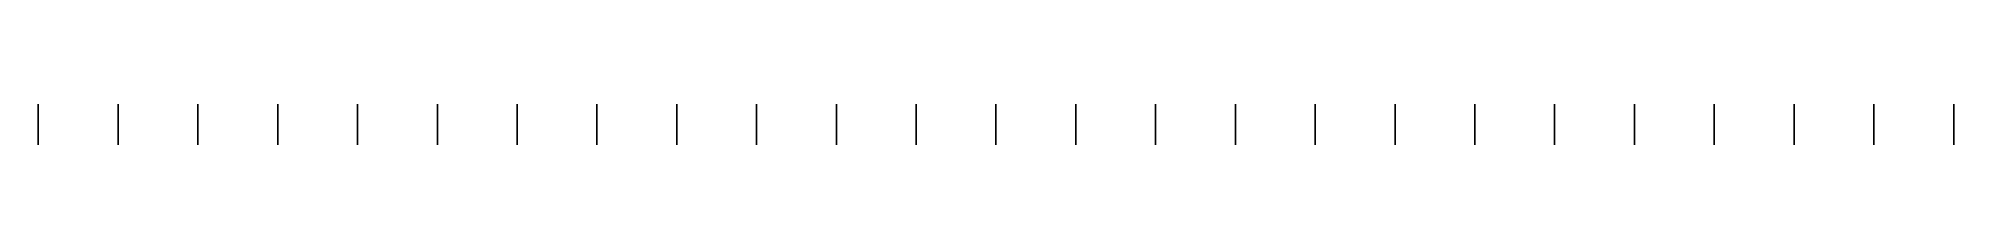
# Model space of a CAD drawing. Header units: metres. Extents: x 1.5 to 38.5, y 0 to 0.8.
import ezdxf

# ---------------------------------------------------------------- set-up
doc = ezdxf.new("R2010")
doc.units = ezdxf.units.M
doc.layers.add('Deflected structure', color=30, linetype='Continuous')
doc.layers.add('Original structure', color=3, linetype='Continuous')

msp = doc.modelspace()

# ---------------------------------------------------------------- linework, layer by layer
at = {"layer": 'Deflected structure'}
for p, q in [((1.538, 0.778, 12.5), (1.538, 0.761, 10.934)), ((1.538, 0.771, 14.066), (1.538, 0.778, 12.5)), ((1.538, 0.737, 15.633), (1.538, 0.771, 14.066)), ((1.538, 0.761, 10.934), (1.538, 0.72, 9.368)), ((3.077, 0.778, 12.5), (3.077, 0.761, 10.934)), ((3.077, 0.771, 14.066), (3.077, 0.778, 12.5)), ((3.077, 0.737, 15.633), (3.077, 0.771, 14.066)), ((3.077, 0.761, 10.934), (3.077, 0.72, 9.368)), ((4.615, 0.778, 12.5), (4.615, 0.761, 10.934)), ((4.615, 0.771, 14.066), (4.615, 0.778, 12.5)), ((4.615, 0.737, 15.633), (4.615, 0.771, 14.066)), ((4.615, 0.761, 10.934), (4.615, 0.72, 9.368)), ((6.154, 0.778, 12.5), (6.154, 0.761, 10.934)), ((6.154, 0.771, 14.066), (6.154, 0.778, 12.5)), ((6.154, 0.737, 15.633), (6.154, 0.771, 14.066)), ((6.154, 0.761, 10.934), (6.154, 0.72, 9.368)), ((7.692, 0.778, 12.5), (7.692, 0.761, 10.934)), ((7.692, 0.771, 14.066), (7.692, 0.778, 12.5)), ((7.692, 0.737, 15.633), (7.692, 0.771, 14.066)), ((7.692, 0.761, 10.934), (7.692, 0.72, 9.368)), ((9.231, 0.778, 12.5), (9.231, 0.761, 10.934)), ((9.231, 0.771, 14.066), (9.231, 0.778, 12.5)), ((9.231, 0.737, 15.633), (9.231, 0.771, 14.066)), ((9.231, 0.761, 10.934), (9.231, 0.72, 9.368)), ((10.769, 0.778, 12.5), (10.769, 0.761, 10.934)), ((10.769, 0.771, 14.066), (10.769, 0.778, 12.5)), ((10.769, 0.737, 15.633), (10.769, 0.771, 14.066)), ((10.769, 0.761, 10.934), (10.769, 0.72, 9.368)), ((12.308, 0.778, 12.5), (12.308, 0.761, 10.934)), ((12.308, 0.771, 14.066), (12.308, 0.778, 12.5)), ((12.308, 0.737, 15.633), (12.308, 0.771, 14.066)), ((12.308, 0.761, 10.934), (12.308, 0.72, 9.368)), ((13.846, 0.778, 12.5), (13.846, 0.761, 10.934)), ((13.846, 0.771, 14.066), (13.846, 0.778, 12.5)), ((13.846, 0.737, 15.633), (13.846, 0.771, 14.066)), ((13.846, 0.761, 10.934), (13.846, 0.72, 9.368)), ((15.385, 0.778, 12.5), (15.385, 0.761, 10.934)), ((15.385, 0.771, 14.066), (15.385, 0.778, 12.5)), ((15.385, 0.737, 15.633), (15.385, 0.771, 14.066)), ((15.385, 0.761, 10.934), (15.385, 0.72, 9.368)), ((16.923, 0.778, 12.5), (16.923, 0.761, 10.934)), ((16.923, 0.771, 14.066), (16.923, 0.778, 12.5)), ((16.923, 0.737, 15.633), (16.923, 0.771, 14.066)), ((16.923, 0.761, 10.934), (16.923, 0.72, 9.368)), ((18.462, 0.778, 12.5), (18.462, 0.761, 10.934)), ((18.462, 0.771, 14.066), (18.462, 0.778, 12.5)), ((18.462, 0.737, 15.633), (18.462, 0.771, 14.066)), ((18.462, 0.761, 10.934), (18.462, 0.72, 9.368)), ((20, 0.778, 12.5), (20, 0.761, 10.934)), ((20, 0.771, 14.066), (20, 0.778, 12.5)), ((20, 0.737, 15.633), (20, 0.771, 14.066)), ((20, 0.761, 10.934), (20, 0.72, 9.368)), ((21.538, 0.778, 12.5), (21.538, 0.761, 10.934)), ((21.538, 0.771, 14.066), (21.538, 0.778, 12.5)), ((21.538, 0.737, 15.633), (21.538, 0.771, 14.066)), ((21.538, 0.761, 10.934), (21.538, 0.72, 9.368)), ((23.077, 0.778, 12.5), (23.077, 0.761, 10.934)), ((23.077, 0.771, 14.066), (23.077, 0.778, 12.5)), ((23.077, 0.737, 15.633), (23.077, 0.771, 14.066)), ((23.077, 0.761, 10.934), (23.077, 0.72, 9.368)), ((24.615, 0.778, 12.5), (24.615, 0.761, 10.934)), ((24.615, 0.771, 14.066), (24.615, 0.778, 12.5)), ((24.615, 0.737, 15.633), (24.615, 0.771, 14.066)), ((24.615, 0.761, 10.934), (24.615, 0.72, 9.368)), ((26.154, 0.778, 12.5), (26.154, 0.761, 10.934)), ((26.154, 0.771, 14.066), (26.154, 0.778, 12.5)), ((26.154, 0.737, 15.633), (26.154, 0.771, 14.066)), ((26.154, 0.761, 10.934), (26.154, 0.72, 9.368)), ((27.692, 0.778, 12.5), (27.692, 0.761, 10.934)), ((27.692, 0.771, 14.066), (27.692, 0.778, 12.5)), ((27.692, 0.737, 15.633), (27.692, 0.771, 14.066)), ((27.692, 0.761, 10.934), (27.692, 0.72, 9.368)), ((29.231, 0.778, 12.5), (29.231, 0.761, 10.934)), ((29.231, 0.771, 14.066), (29.231, 0.778, 12.5)), ((29.231, 0.737, 15.633), (29.231, 0.771, 14.066)), ((29.231, 0.761, 10.934), (29.231, 0.72, 9.368)), ((30.769, 0.778, 12.5), (30.769, 0.761, 10.934)), ((30.769, 0.771, 14.066), (30.769, 0.778, 12.5)), ((30.769, 0.737, 15.633), (30.769, 0.771, 14.066)), ((30.769, 0.761, 10.934), (30.769, 0.72, 9.368)), ((32.308, 0.778, 12.5), (32.308, 0.761, 10.934)), ((32.308, 0.771, 14.066), (32.308, 0.778, 12.5)), ((32.308, 0.737, 15.633), (32.308, 0.771, 14.066)), ((32.308, 0.761, 10.934), (32.308, 0.72, 9.368)), ((33.846, 0.778, 12.5), (33.846, 0.761, 10.934)), ((33.846, 0.771, 14.066), (33.846, 0.778, 12.5)), ((33.846, 0.737, 15.633), (33.846, 0.771, 14.066)), ((33.846, 0.761, 10.934), (33.846, 0.72, 9.368)), ((35.385, 0.778, 12.5), (35.385, 0.761, 10.934)), ((35.385, 0.771, 14.066), (35.385, 0.778, 12.5)), ((35.385, 0.737, 15.633), (35.385, 0.771, 14.066)), ((35.385, 0.761, 10.934), (35.385, 0.72, 9.368)), ((36.923, 0.778, 12.5), (36.923, 0.761, 10.934)), ((36.923, 0.771, 14.066), (36.923, 0.778, 12.5)), ((36.923, 0.737, 15.633), (36.923, 0.771, 14.066)), ((36.923, 0.761, 10.934), (36.923, 0.72, 9.368)), ((38.462, 0.778, 12.5), (38.462, 0.761, 10.934)), ((38.462, 0.771, 14.066), (38.462, 0.778, 12.5)), ((38.462, 0.737, 15.633), (38.462, 0.771, 14.066)), ((38.462, 0.761, 10.934), (38.462, 0.72, 9.368)), ((1.538, 0.679, 17.198), (1.538, 0.737, 15.633)), ((1.538, 0.72, 9.368), (1.538, 0.654, 7.803)), ((1.538, 0.594, 18.762), (1.538, 0.679, 17.198)), ((1.538, 0.654, 7.803), (1.538, 0.565, 6.239)), ((1.538, 0.484, 20.325), (1.538, 0.594, 18.762)), ((1.538, 0.565, 6.239), (1.538, 0.455, 4.676)), ((1.538, 0.348, 21.886), (1.538, 0.484, 20.325)), ((1.538, 0.455, 4.676), (1.538, 0.324, 3.116)), ((3.077, 0.679, 17.198), (3.077, 0.737, 15.633)), ((3.077, 0.72, 9.368), (3.077, 0.654, 7.803)), ((3.077, 0.594, 18.762), (3.077, 0.679, 17.198)), ((3.077, 0.654, 7.803), (3.077, 0.565, 6.239)), ((3.077, 0.484, 20.325), (3.077, 0.594, 18.762)), ((3.077, 0.565, 6.239), (3.077, 0.455, 4.676)), ((3.077, 0.348, 21.886), (3.077, 0.484, 20.325)), ((3.077, 0.455, 4.676), (3.077, 0.324, 3.116)), ((4.615, 0.679, 17.198), (4.615, 0.737, 15.633)), ((4.615, 0.72, 9.368), (4.615, 0.654, 7.803)), ((4.615, 0.594, 18.762), (4.615, 0.679, 17.198)), ((4.615, 0.654, 7.803), (4.615, 0.565, 6.239)), ((4.615, 0.484, 20.325), (4.615, 0.594, 18.762)), ((4.615, 0.565, 6.239), (4.615, 0.455, 4.676)), ((4.615, 0.348, 21.886), (4.615, 0.484, 20.325)), ((4.615, 0.455, 4.676), (4.615, 0.324, 3.116)), ((6.154, 0.679, 17.198), (6.154, 0.737, 15.633)), ((6.154, 0.72, 9.368), (6.154, 0.654, 7.803)), ((6.154, 0.594, 18.762), (6.154, 0.679, 17.198)), ((6.154, 0.654, 7.803), (6.154, 0.565, 6.239)), ((6.154, 0.484, 20.325), (6.154, 0.594, 18.762)), ((6.154, 0.565, 6.239), (6.154, 0.455, 4.676)), ((6.154, 0.348, 21.886), (6.154, 0.484, 20.325)), ((6.154, 0.455, 4.676), (6.154, 0.324, 3.116)), ((7.692, 0.679, 17.198), (7.692, 0.737, 15.633)), ((7.692, 0.72, 9.368), (7.692, 0.654, 7.803)), ((7.692, 0.594, 18.762), (7.692, 0.679, 17.198)), ((7.692, 0.654, 7.803), (7.692, 0.565, 6.239)), ((7.692, 0.484, 20.325), (7.692, 0.594, 18.762)), ((7.692, 0.565, 6.239), (7.692, 0.455, 4.676)), ((7.692, 0.348, 21.886), (7.692, 0.484, 20.325)), ((7.692, 0.455, 4.676), (7.692, 0.324, 3.116)), ((9.231, 0.679, 17.198), (9.231, 0.737, 15.633)), ((9.231, 0.72, 9.368), (9.231, 0.654, 7.803)), ((9.231, 0.594, 18.762), (9.231, 0.679, 17.198)), ((9.231, 0.654, 7.803), (9.231, 0.565, 6.239)), ((9.231, 0.484, 20.325), (9.231, 0.594, 18.762)), ((9.231, 0.565, 6.239), (9.231, 0.455, 4.676)), ((9.231, 0.348, 21.886), (9.231, 0.484, 20.325)), ((9.231, 0.455, 4.676), (9.231, 0.324, 3.116)), ((10.769, 0.679, 17.198), (10.769, 0.737, 15.633)), ((10.769, 0.72, 9.368), (10.769, 0.654, 7.803)), ((10.769, 0.594, 18.762), (10.769, 0.679, 17.198)), ((10.769, 0.654, 7.803), (10.769, 0.565, 6.239)), ((10.769, 0.484, 20.325), (10.769, 0.594, 18.762)), ((10.769, 0.565, 6.239), (10.769, 0.455, 4.676)), ((10.769, 0.348, 21.886), (10.769, 0.484, 20.325)), ((10.769, 0.455, 4.676), (10.769, 0.324, 3.116)), ((12.308, 0.679, 17.198), (12.308, 0.737, 15.633)), ((12.308, 0.72, 9.368), (12.308, 0.654, 7.803)), ((12.308, 0.594, 18.762), (12.308, 0.679, 17.198)), ((12.308, 0.654, 7.803), (12.308, 0.565, 6.239)), ((12.308, 0.484, 20.325), (12.308, 0.594, 18.762)), ((12.308, 0.565, 6.239), (12.308, 0.455, 4.676)), ((12.308, 0.348, 21.886), (12.308, 0.484, 20.325)), ((12.308, 0.455, 4.676), (12.308, 0.324, 3.116)), ((13.846, 0.679, 17.198), (13.846, 0.737, 15.633)), ((13.846, 0.72, 9.368), (13.846, 0.654, 7.803)), ((13.846, 0.594, 18.762), (13.846, 0.679, 17.198)), ((13.846, 0.654, 7.803), (13.846, 0.565, 6.239)), ((13.846, 0.484, 20.325), (13.846, 0.594, 18.762)), ((13.846, 0.565, 6.239), (13.846, 0.455, 4.676)), ((13.846, 0.348, 21.886), (13.846, 0.484, 20.325)), ((13.846, 0.455, 4.676), (13.846, 0.324, 3.116)), ((15.385, 0.679, 17.198), (15.385, 0.737, 15.633)), ((15.385, 0.72, 9.368), (15.385, 0.654, 7.803)), ((15.385, 0.594, 18.762), (15.385, 0.679, 17.198)), ((15.385, 0.654, 7.803), (15.385, 0.565, 6.239)), ((15.385, 0.484, 20.325), (15.385, 0.594, 18.762)), ((15.385, 0.565, 6.239), (15.385, 0.455, 4.676)), ((15.385, 0.348, 21.886), (15.385, 0.484, 20.325)), ((15.385, 0.455, 4.676), (15.385, 0.324, 3.116)), ((16.923, 0.679, 17.198), (16.923, 0.737, 15.633)), ((16.923, 0.72, 9.368), (16.923, 0.654, 7.803)), ((16.923, 0.594, 18.762), (16.923, 0.679, 17.198)), ((16.923, 0.654, 7.803), (16.923, 0.565, 6.239)), ((16.923, 0.484, 20.325), (16.923, 0.594, 18.762)), ((16.923, 0.565, 6.239), (16.923, 0.455, 4.676)), ((16.923, 0.348, 21.886), (16.923, 0.484, 20.325)), ((16.923, 0.455, 4.676), (16.923, 0.324, 3.116)), ((18.462, 0.679, 17.198), (18.462, 0.737, 15.633)), ((18.462, 0.72, 9.368), (18.462, 0.654, 7.803)), ((18.462, 0.594, 18.762), (18.462, 0.679, 17.198)), ((18.462, 0.654, 7.803), (18.462, 0.565, 6.239)), ((18.462, 0.484, 20.325), (18.462, 0.594, 18.762)), ((18.462, 0.565, 6.239), (18.462, 0.455, 4.676)), ((18.462, 0.348, 21.886), (18.462, 0.484, 20.325)), ((18.462, 0.455, 4.676), (18.462, 0.324, 3.116)), ((20, 0.679, 17.198), (20, 0.737, 15.633)), ((20, 0.72, 9.368), (20, 0.654, 7.803)), ((20, 0.594, 18.762), (20, 0.679, 17.198)), ((20, 0.654, 7.803), (20, 0.565, 6.239)), ((20, 0.484, 20.325), (20, 0.594, 18.762)), ((20, 0.565, 6.239), (20, 0.455, 4.676)), ((20, 0.348, 21.886), (20, 0.484, 20.325)), ((20, 0.455, 4.676), (20, 0.324, 3.116)), ((21.538, 0.679, 17.198), (21.538, 0.737, 15.633)), ((21.538, 0.72, 9.368), (21.538, 0.654, 7.803)), ((21.538, 0.594, 18.762), (21.538, 0.679, 17.198)), ((21.538, 0.654, 7.803), (21.538, 0.565, 6.239)), ((21.538, 0.484, 20.325), (21.538, 0.594, 18.762)), ((21.538, 0.565, 6.239), (21.538, 0.455, 4.676)), ((21.538, 0.348, 21.886), (21.538, 0.484, 20.325)), ((21.538, 0.455, 4.676), (21.538, 0.324, 3.116)), ((23.077, 0.679, 17.198), (23.077, 0.737, 15.633)), ((23.077, 0.72, 9.368), (23.077, 0.654, 7.803)), ((23.077, 0.594, 18.762), (23.077, 0.679, 17.198)), ((23.077, 0.654, 7.803), (23.077, 0.565, 6.239)), ((23.077, 0.484, 20.325), (23.077, 0.594, 18.762)), ((23.077, 0.565, 6.239), (23.077, 0.455, 4.676)), ((23.077, 0.348, 21.886), (23.077, 0.484, 20.325)), ((23.077, 0.455, 4.676), (23.077, 0.324, 3.116)), ((24.615, 0.679, 17.198), (24.615, 0.737, 15.633)), ((24.615, 0.72, 9.368), (24.615, 0.654, 7.803)), ((24.615, 0.594, 18.762), (24.615, 0.679, 17.198)), ((24.615, 0.654, 7.803), (24.615, 0.565, 6.239)), ((24.615, 0.484, 20.325), (24.615, 0.594, 18.762)), ((24.615, 0.565, 6.239), (24.615, 0.455, 4.676)), ((24.615, 0.348, 21.886), (24.615, 0.484, 20.325)), ((24.615, 0.455, 4.676), (24.615, 0.324, 3.116)), ((26.154, 0.679, 17.198), (26.154, 0.737, 15.633)), ((26.154, 0.72, 9.368), (26.154, 0.654, 7.803)), ((26.154, 0.594, 18.762), (26.154, 0.679, 17.198)), ((26.154, 0.654, 7.803), (26.154, 0.565, 6.239)), ((26.154, 0.484, 20.325), (26.154, 0.594, 18.762)), ((26.154, 0.565, 6.239), (26.154, 0.455, 4.676)), ((26.154, 0.348, 21.886), (26.154, 0.484, 20.325)), ((26.154, 0.455, 4.676), (26.154, 0.324, 3.116)), ((27.692, 0.679, 17.198), (27.692, 0.737, 15.633)), ((27.692, 0.72, 9.368), (27.692, 0.654, 7.803)), ((27.692, 0.594, 18.762), (27.692, 0.679, 17.198)), ((27.692, 0.654, 7.803), (27.692, 0.565, 6.239)), ((27.692, 0.484, 20.325), (27.692, 0.594, 18.762)), ((27.692, 0.565, 6.239), (27.692, 0.455, 4.676)), ((27.692, 0.348, 21.886), (27.692, 0.484, 20.325)), ((27.692, 0.455, 4.676), (27.692, 0.324, 3.116)), ((29.231, 0.679, 17.198), (29.231, 0.737, 15.633)), ((29.231, 0.72, 9.368), (29.231, 0.654, 7.803)), ((29.231, 0.594, 18.762), (29.231, 0.679, 17.198)), ((29.231, 0.654, 7.803), (29.231, 0.565, 6.239)), ((29.231, 0.484, 20.325), (29.231, 0.594, 18.762)), ((29.231, 0.565, 6.239), (29.231, 0.455, 4.676)), ((29.231, 0.348, 21.886), (29.231, 0.484, 20.325)), ((29.231, 0.455, 4.676), (29.231, 0.324, 3.116)), ((30.769, 0.679, 17.198), (30.769, 0.737, 15.633)), ((30.769, 0.72, 9.368), (30.769, 0.654, 7.803)), ((30.769, 0.594, 18.762), (30.769, 0.679, 17.198)), ((30.769, 0.654, 7.803), (30.769, 0.565, 6.239)), ((30.769, 0.484, 20.325), (30.769, 0.594, 18.762)), ((30.769, 0.565, 6.239), (30.769, 0.455, 4.676)), ((30.769, 0.348, 21.886), (30.769, 0.484, 20.325)), ((30.769, 0.455, 4.676), (30.769, 0.324, 3.116)), ((32.308, 0.679, 17.198), (32.308, 0.737, 15.633)), ((32.308, 0.72, 9.368), (32.308, 0.654, 7.803)), ((32.308, 0.594, 18.762), (32.308, 0.679, 17.198)), ((32.308, 0.654, 7.803), (32.308, 0.565, 6.239)), ((32.308, 0.484, 20.325), (32.308, 0.594, 18.762)), ((32.308, 0.565, 6.239), (32.308, 0.455, 4.676)), ((32.308, 0.348, 21.886), (32.308, 0.484, 20.325)), ((32.308, 0.455, 4.676), (32.308, 0.324, 3.116)), ((33.846, 0.679, 17.198), (33.846, 0.737, 15.633)), ((33.846, 0.72, 9.368), (33.846, 0.654, 7.803)), ((33.846, 0.594, 18.762), (33.846, 0.679, 17.198)), ((33.846, 0.654, 7.803), (33.846, 0.565, 6.239)), ((33.846, 0.484, 20.325), (33.846, 0.594, 18.762)), ((33.846, 0.565, 6.239), (33.846, 0.455, 4.676)), ((33.846, 0.348, 21.886), (33.846, 0.484, 20.325)), ((33.846, 0.455, 4.676), (33.846, 0.324, 3.116)), ((35.385, 0.679, 17.198), (35.385, 0.737, 15.633)), ((35.385, 0.72, 9.368), (35.385, 0.654, 7.803)), ((35.385, 0.594, 18.762), (35.385, 0.679, 17.198)), ((35.385, 0.654, 7.803), (35.385, 0.565, 6.239)), ((35.385, 0.484, 20.325), (35.385, 0.594, 18.762)), ((35.385, 0.565, 6.239), (35.385, 0.455, 4.676)), ((35.385, 0.348, 21.886), (35.385, 0.484, 20.325)), ((35.385, 0.455, 4.676), (35.385, 0.324, 3.116)), ((36.923, 0.679, 17.198), (36.923, 0.737, 15.633)), ((36.923, 0.72, 9.368), (36.923, 0.654, 7.803)), ((36.923, 0.594, 18.762), (36.923, 0.679, 17.198)), ((36.923, 0.654, 7.803), (36.923, 0.565, 6.239)), ((36.923, 0.484, 20.325), (36.923, 0.594, 18.762)), ((36.923, 0.565, 6.239), (36.923, 0.455, 4.676)), ((36.923, 0.348, 21.886), (36.923, 0.484, 20.325)), ((36.923, 0.455, 4.676), (36.923, 0.324, 3.116)), ((38.462, 0.679, 17.198), (38.462, 0.737, 15.633)), ((38.462, 0.72, 9.368), (38.462, 0.654, 7.803)), ((38.462, 0.594, 18.762), (38.462, 0.679, 17.198)), ((38.462, 0.654, 7.803), (38.462, 0.565, 6.239)), ((38.462, 0.484, 20.325), (38.462, 0.594, 18.762)), ((38.462, 0.565, 6.239), (38.462, 0.455, 4.676)), ((38.462, 0.348, 21.886), (38.462, 0.484, 20.325)), ((38.462, 0.455, 4.676), (38.462, 0.324, 3.116)), ((1.538, 0.187, 23.444), (1.538, 0.348, 21.886)), ((1.538, 0.324, 3.116), (1.538, 0.173, 1.557)), ((1.538, 0, 25), (1.538, 0.187, 23.444)), ((1.538, 0.173, 1.557), (1.538, 0)), ((3.077, 0.187, 23.444), (3.077, 0.348, 21.886)), ((3.077, 0.324, 3.116), (3.077, 0.173, 1.557)), ((3.077, 0, 25), (3.077, 0.187, 23.444)), ((3.077, 0.173, 1.557), (3.077, 0)), ((4.615, 0.187, 23.444), (4.615, 0.348, 21.886)), ((4.615, 0.324, 3.116), (4.615, 0.173, 1.557)), ((4.615, 0, 25), (4.615, 0.187, 23.444)), ((4.615, 0.173, 1.557), (4.615, 0)), ((6.154, 0.187, 23.444), (6.154, 0.348, 21.886)), ((6.154, 0.324, 3.116), (6.154, 0.173, 1.557)), ((6.154, 0, 25), (6.154, 0.187, 23.444)), ((6.154, 0.173, 1.557), (6.154, 0)), ((7.692, 0.187, 23.444), (7.692, 0.348, 21.886)), ((7.692, 0.324, 3.116), (7.692, 0.173, 1.557)), ((7.692, 0, 25), (7.692, 0.187, 23.444)), ((7.692, 0.173, 1.557), (7.692, 0)), ((9.231, 0.187, 23.444), (9.231, 0.348, 21.886)), ((9.231, 0.324, 3.116), (9.231, 0.173, 1.557)), ((9.231, 0, 25), (9.231, 0.187, 23.444)), ((9.231, 0.173, 1.557), (9.231, 0)), ((10.769, 0.187, 23.444), (10.769, 0.348, 21.886)), ((10.769, 0.324, 3.116), (10.769, 0.173, 1.557)), ((10.769, 0, 25), (10.769, 0.187, 23.444)), ((10.769, 0.173, 1.557), (10.769, 0)), ((12.308, 0.187, 23.444), (12.308, 0.348, 21.886)), ((12.308, 0.324, 3.116), (12.308, 0.173, 1.557)), ((12.308, 0, 25), (12.308, 0.187, 23.444)), ((12.308, 0.173, 1.557), (12.308, 0)), ((13.846, 0.187, 23.444), (13.846, 0.348, 21.886)), ((13.846, 0.324, 3.116), (13.846, 0.173, 1.557)), ((13.846, 0, 25), (13.846, 0.187, 23.444)), ((13.846, 0.173, 1.557), (13.846, 0)), ((15.385, 0.187, 23.444), (15.385, 0.348, 21.886)), ((15.385, 0.324, 3.116), (15.385, 0.173, 1.557)), ((15.385, 0, 25), (15.385, 0.187, 23.444)), ((15.385, 0.173, 1.557), (15.385, 0)), ((16.923, 0.187, 23.444), (16.923, 0.348, 21.886)), ((16.923, 0.324, 3.116), (16.923, 0.173, 1.557)), ((16.923, 0, 25), (16.923, 0.187, 23.444)), ((16.923, 0.173, 1.557), (16.923, 0)), ((18.462, 0.187, 23.444), (18.462, 0.348, 21.886)), ((18.462, 0.324, 3.116), (18.462, 0.173, 1.557)), ((18.462, 0, 25), (18.462, 0.187, 23.444)), ((18.462, 0.173, 1.557), (18.462, 0)), ((20, 0.187, 23.444), (20, 0.348, 21.886)), ((20, 0.324, 3.116), (20, 0.173, 1.557)), ((20, 0, 25), (20, 0.187, 23.444)), ((20, 0.173, 1.557), (20, 0)), ((21.538, 0.187, 23.444), (21.538, 0.348, 21.886)), ((21.538, 0.324, 3.116), (21.538, 0.173, 1.557)), ((21.538, 0, 25), (21.538, 0.187, 23.444)), ((21.538, 0.173, 1.557), (21.538, 0)), ((23.077, 0.187, 23.444), (23.077, 0.348, 21.886)), ((23.077, 0.324, 3.116), (23.077, 0.173, 1.557)), ((23.077, 0, 25), (23.077, 0.187, 23.444)), ((23.077, 0.173, 1.557), (23.077, 0)), ((24.615, 0.187, 23.444), (24.615, 0.348, 21.886)), ((24.615, 0.324, 3.116), (24.615, 0.173, 1.557)), ((24.615, 0, 25), (24.615, 0.187, 23.444)), ((24.615, 0.173, 1.557), (24.615, 0)), ((26.154, 0.187, 23.444), (26.154, 0.348, 21.886)), ((26.154, 0.324, 3.116), (26.154, 0.173, 1.557)), ((26.154, 0, 25), (26.154, 0.187, 23.444)), ((26.154, 0.173, 1.557), (26.154, 0)), ((27.692, 0.187, 23.444), (27.692, 0.348, 21.886)), ((27.692, 0.324, 3.116), (27.692, 0.173, 1.557)), ((27.692, 0, 25), (27.692, 0.187, 23.444)), ((27.692, 0.173, 1.557), (27.692, 0)), ((29.231, 0.187, 23.444), (29.231, 0.348, 21.886)), ((29.231, 0.324, 3.116), (29.231, 0.173, 1.557)), ((29.231, 0, 25), (29.231, 0.187, 23.444)), ((29.231, 0.173, 1.557), (29.231, 0)), ((30.769, 0.187, 23.444), (30.769, 0.348, 21.886)), ((30.769, 0.324, 3.116), (30.769, 0.173, 1.557)), ((30.769, 0, 25), (30.769, 0.187, 23.444)), ((30.769, 0.173, 1.557), (30.769, 0)), ((32.308, 0.187, 23.444), (32.308, 0.348, 21.886)), ((32.308, 0.324, 3.116), (32.308, 0.173, 1.557)), ((32.308, 0, 25), (32.308, 0.187, 23.444)), ((32.308, 0.173, 1.557), (32.308, 0)), ((33.846, 0.187, 23.444), (33.846, 0.348, 21.886)), ((33.846, 0.324, 3.116), (33.846, 0.173, 1.557)), ((33.846, 0, 25), (33.846, 0.187, 23.444)), ((33.846, 0.173, 1.557), (33.846, 0)), ((35.385, 0.187, 23.444), (35.385, 0.348, 21.886)), ((35.385, 0.324, 3.116), (35.385, 0.173, 1.557)), ((35.385, 0, 25), (35.385, 0.187, 23.444)), ((35.385, 0.173, 1.557), (35.385, 0)), ((36.923, 0.187, 23.444), (36.923, 0.348, 21.886)), ((36.923, 0.324, 3.116), (36.923, 0.173, 1.557)), ((36.923, 0, 25), (36.923, 0.187, 23.444)), ((36.923, 0.173, 1.557), (36.923, 0)), ((38.462, 0.187, 23.444), (38.462, 0.348, 21.886)), ((38.462, 0.324, 3.116), (38.462, 0.173, 1.557)), ((38.462, 0, 25), (38.462, 0.187, 23.444)), ((38.462, 0.173, 1.557), (38.462, 0))]:
    msp.add_line(p, q, dxfattribs=at)
at = {"layer": 'Original structure'}
for p, q in [((1.538, 0, 1.562), (1.538, 0)), ((1.538, 0, 3.125), (1.538, 0, 1.562)), ((1.538, 0, 4.688), (1.538, 0, 3.125)), ((1.538, 0, 6.25), (1.538, 0, 4.688)), ((1.538, 0, 7.812), (1.538, 0, 6.25)), ((1.538, 0, 9.375), (1.538, 0, 7.812)), ((1.538, 0, 10.938), (1.538, 0, 9.375)), ((1.538, 0, 12.5), (1.538, 0, 10.938)), ((1.538, 0, 14.062), (1.538, 0, 12.5)), ((1.538, 0, 15.625), (1.538, 0, 14.062)), ((1.538, 0, 17.188), (1.538, 0, 15.625)), ((1.538, 0, 18.75), (1.538, 0, 17.188)), ((1.538, 0, 20.312), (1.538, 0, 18.75)), ((1.538, 0, 21.875), (1.538, 0, 20.312)), ((1.538, 0, 23.438), (1.538, 0, 21.875)), ((1.538, 0, 25), (1.538, 0, 23.438)), ((3.077, 0, 1.562), (3.077, 0)), ((3.077, 0, 3.125), (3.077, 0, 1.562)), ((3.077, 0, 4.688), (3.077, 0, 3.125)), ((3.077, 0, 6.25), (3.077, 0, 4.688)), ((3.077, 0, 7.812), (3.077, 0, 6.25)), ((3.077, 0, 9.375), (3.077, 0, 7.812)), ((3.077, 0, 10.938), (3.077, 0, 9.375)), ((3.077, 0, 12.5), (3.077, 0, 10.938)), ((3.077, 0, 14.062), (3.077, 0, 12.5)), ((3.077, 0, 15.625), (3.077, 0, 14.062)), ((3.077, 0, 17.188), (3.077, 0, 15.625)), ((3.077, 0, 18.75), (3.077, 0, 17.188)), ((3.077, 0, 20.312), (3.077, 0, 18.75)), ((3.077, 0, 21.875), (3.077, 0, 20.312)), ((3.077, 0, 23.438), (3.077, 0, 21.875)), ((3.077, 0, 25), (3.077, 0, 23.438)), ((4.615, 0, 1.562), (4.615, 0)), ((4.615, 0, 3.125), (4.615, 0, 1.562)), ((4.615, 0, 4.688), (4.615, 0, 3.125)), ((4.615, 0, 6.25), (4.615, 0, 4.688)), ((4.615, 0, 7.812), (4.615, 0, 6.25)), ((4.615, 0, 9.375), (4.615, 0, 7.812)), ((4.615, 0, 10.938), (4.615, 0, 9.375)), ((4.615, 0, 12.5), (4.615, 0, 10.938)), ((4.615, 0, 14.062), (4.615, 0, 12.5)), ((4.615, 0, 15.625), (4.615, 0, 14.062)), ((4.615, 0, 17.188), (4.615, 0, 15.625)), ((4.615, 0, 18.75), (4.615, 0, 17.188)), ((4.615, 0, 20.312), (4.615, 0, 18.75)), ((4.615, 0, 21.875), (4.615, 0, 20.312)), ((4.615, 0, 23.438), (4.615, 0, 21.875)), ((4.615, 0, 25), (4.615, 0, 23.438)), ((6.154, 0, 1.562), (6.154, 0)), ((6.154, 0, 3.125), (6.154, 0, 1.562)), ((6.154, 0, 4.688), (6.154, 0, 3.125)), ((6.154, 0, 6.25), (6.154, 0, 4.688)), ((6.154, 0, 7.812), (6.154, 0, 6.25)), ((6.154, 0, 9.375), (6.154, 0, 7.812)), ((6.154, 0, 10.938), (6.154, 0, 9.375)), ((6.154, 0, 12.5), (6.154, 0, 10.938)), ((6.154, 0, 14.062), (6.154, 0, 12.5)), ((6.154, 0, 15.625), (6.154, 0, 14.062)), ((6.154, 0, 17.188), (6.154, 0, 15.625)), ((6.154, 0, 18.75), (6.154, 0, 17.188)), ((6.154, 0, 20.312), (6.154, 0, 18.75)), ((6.154, 0, 21.875), (6.154, 0, 20.312)), ((6.154, 0, 23.438), (6.154, 0, 21.875)), ((6.154, 0, 25), (6.154, 0, 23.438)), ((7.692, 0, 1.562), (7.692, 0)), ((7.692, 0, 3.125), (7.692, 0, 1.562)), ((7.692, 0, 4.688), (7.692, 0, 3.125)), ((7.692, 0, 6.25), (7.692, 0, 4.688)), ((7.692, 0, 7.812), (7.692, 0, 6.25)), ((7.692, 0, 9.375), (7.692, 0, 7.812)), ((7.692, 0, 10.938), (7.692, 0, 9.375)), ((7.692, 0, 12.5), (7.692, 0, 10.938)), ((7.692, 0, 14.062), (7.692, 0, 12.5)), ((7.692, 0, 15.625), (7.692, 0, 14.062)), ((7.692, 0, 17.188), (7.692, 0, 15.625)), ((7.692, 0, 18.75), (7.692, 0, 17.188)), ((7.692, 0, 20.312), (7.692, 0, 18.75)), ((7.692, 0, 21.875), (7.692, 0, 20.312)), ((7.692, 0, 23.438), (7.692, 0, 21.875)), ((7.692, 0, 25), (7.692, 0, 23.438)), ((9.231, 0, 1.562), (9.231, 0)), ((9.231, 0, 3.125), (9.231, 0, 1.562)), ((9.231, 0, 4.688), (9.231, 0, 3.125)), ((9.231, 0, 6.25), (9.231, 0, 4.688)), ((9.231, 0, 7.812), (9.231, 0, 6.25)), ((9.231, 0, 9.375), (9.231, 0, 7.812)), ((9.231, 0, 10.938), (9.231, 0, 9.375)), ((9.231, 0, 12.5), (9.231, 0, 10.938)), ((9.231, 0, 14.062), (9.231, 0, 12.5)), ((9.231, 0, 15.625), (9.231, 0, 14.062)), ((9.231, 0, 17.188), (9.231, 0, 15.625)), ((9.231, 0, 18.75), (9.231, 0, 17.188)), ((9.231, 0, 20.312), (9.231, 0, 18.75)), ((9.231, 0, 21.875), (9.231, 0, 20.312)), ((9.231, 0, 23.438), (9.231, 0, 21.875)), ((9.231, 0, 25), (9.231, 0, 23.438)), ((10.769, 0, 1.562), (10.769, 0)), ((10.769, 0, 3.125), (10.769, 0, 1.562)), ((10.769, 0, 4.688), (10.769, 0, 3.125)), ((10.769, 0, 6.25), (10.769, 0, 4.688)), ((10.769, 0, 7.812), (10.769, 0, 6.25)), ((10.769, 0, 9.375), (10.769, 0, 7.812)), ((10.769, 0, 10.938), (10.769, 0, 9.375)), ((10.769, 0, 12.5), (10.769, 0, 10.938)), ((10.769, 0, 14.062), (10.769, 0, 12.5)), ((10.769, 0, 15.625), (10.769, 0, 14.062)), ((10.769, 0, 17.188), (10.769, 0, 15.625)), ((10.769, 0, 18.75), (10.769, 0, 17.188)), ((10.769, 0, 20.312), (10.769, 0, 18.75)), ((10.769, 0, 21.875), (10.769, 0, 20.312)), ((10.769, 0, 23.438), (10.769, 0, 21.875)), ((10.769, 0, 25), (10.769, 0, 23.438)), ((12.308, 0, 1.562), (12.308, 0)), ((12.308, 0, 3.125), (12.308, 0, 1.562)), ((12.308, 0, 4.688), (12.308, 0, 3.125)), ((12.308, 0, 6.25), (12.308, 0, 4.688)), ((12.308, 0, 7.812), (12.308, 0, 6.25)), ((12.308, 0, 9.375), (12.308, 0, 7.812)), ((12.308, 0, 10.938), (12.308, 0, 9.375)), ((12.308, 0, 12.5), (12.308, 0, 10.938)), ((12.308, 0, 14.062), (12.308, 0, 12.5)), ((12.308, 0, 15.625), (12.308, 0, 14.062)), ((12.308, 0, 17.188), (12.308, 0, 15.625)), ((12.308, 0, 18.75), (12.308, 0, 17.188)), ((12.308, 0, 20.312), (12.308, 0, 18.75)), ((12.308, 0, 21.875), (12.308, 0, 20.312)), ((12.308, 0, 23.438), (12.308, 0, 21.875)), ((12.308, 0, 25), (12.308, 0, 23.438)), ((13.846, 0, 1.562), (13.846, 0)), ((13.846, 0, 3.125), (13.846, 0, 1.562)), ((13.846, 0, 4.688), (13.846, 0, 3.125)), ((13.846, 0, 6.25), (13.846, 0, 4.688)), ((13.846, 0, 7.812), (13.846, 0, 6.25)), ((13.846, 0, 9.375), (13.846, 0, 7.812)), ((13.846, 0, 10.938), (13.846, 0, 9.375)), ((13.846, 0, 12.5), (13.846, 0, 10.938)), ((13.846, 0, 14.062), (13.846, 0, 12.5)), ((13.846, 0, 15.625), (13.846, 0, 14.062)), ((13.846, 0, 17.188), (13.846, 0, 15.625)), ((13.846, 0, 18.75), (13.846, 0, 17.188)), ((13.846, 0, 20.312), (13.846, 0, 18.75)), ((13.846, 0, 21.875), (13.846, 0, 20.312)), ((13.846, 0, 23.438), (13.846, 0, 21.875)), ((13.846, 0, 25), (13.846, 0, 23.438)), ((15.385, 0, 1.562), (15.385, 0)), ((15.385, 0, 3.125), (15.385, 0, 1.562)), ((15.385, 0, 4.688), (15.385, 0, 3.125)), ((15.385, 0, 6.25), (15.385, 0, 4.688)), ((15.385, 0, 7.812), (15.385, 0, 6.25)), ((15.385, 0, 9.375), (15.385, 0, 7.812)), ((15.385, 0, 10.938), (15.385, 0, 9.375)), ((15.385, 0, 12.5), (15.385, 0, 10.938)), ((15.385, 0, 14.062), (15.385, 0, 12.5)), ((15.385, 0, 15.625), (15.385, 0, 14.062)), ((15.385, 0, 17.188), (15.385, 0, 15.625)), ((15.385, 0, 18.75), (15.385, 0, 17.188)), ((15.385, 0, 20.312), (15.385, 0, 18.75)), ((15.385, 0, 21.875), (15.385, 0, 20.312)), ((15.385, 0, 23.438), (15.385, 0, 21.875)), ((15.385, 0, 25), (15.385, 0, 23.438)), ((16.923, 0, 1.562), (16.923, 0)), ((16.923, 0, 3.125), (16.923, 0, 1.562)), ((16.923, 0, 4.688), (16.923, 0, 3.125)), ((16.923, 0, 6.25), (16.923, 0, 4.688)), ((16.923, 0, 7.812), (16.923, 0, 6.25)), ((16.923, 0, 9.375), (16.923, 0, 7.812)), ((16.923, 0, 10.938), (16.923, 0, 9.375)), ((16.923, 0, 12.5), (16.923, 0, 10.938)), ((16.923, 0, 14.062), (16.923, 0, 12.5)), ((16.923, 0, 15.625), (16.923, 0, 14.062)), ((16.923, 0, 17.188), (16.923, 0, 15.625)), ((16.923, 0, 18.75), (16.923, 0, 17.188)), ((16.923, 0, 20.312), (16.923, 0, 18.75)), ((16.923, 0, 21.875), (16.923, 0, 20.312)), ((16.923, 0, 23.438), (16.923, 0, 21.875)), ((16.923, 0, 25), (16.923, 0, 23.438)), ((18.462, 0, 1.562), (18.462, 0)), ((18.462, 0, 3.125), (18.462, 0, 1.562)), ((18.462, 0, 4.688), (18.462, 0, 3.125)), ((18.462, 0, 6.25), (18.462, 0, 4.688)), ((18.462, 0, 7.812), (18.462, 0, 6.25)), ((18.462, 0, 9.375), (18.462, 0, 7.812)), ((18.462, 0, 10.938), (18.462, 0, 9.375)), ((18.462, 0, 12.5), (18.462, 0, 10.938)), ((18.462, 0, 14.062), (18.462, 0, 12.5)), ((18.462, 0, 15.625), (18.462, 0, 14.062)), ((18.462, 0, 17.188), (18.462, 0, 15.625)), ((18.462, 0, 18.75), (18.462, 0, 17.188)), ((18.462, 0, 20.312), (18.462, 0, 18.75)), ((18.462, 0, 21.875), (18.462, 0, 20.312)), ((18.462, 0, 23.438), (18.462, 0, 21.875)), ((18.462, 0, 25), (18.462, 0, 23.438)), ((20, 0, 1.562), (20, 0)), ((20, 0, 3.125), (20, 0, 1.562)), ((20, 0, 4.688), (20, 0, 3.125)), ((20, 0, 6.25), (20, 0, 4.688)), ((20, 0, 7.812), (20, 0, 6.25)), ((20, 0, 9.375), (20, 0, 7.812)), ((20, 0, 10.938), (20, 0, 9.375)), ((20, 0, 12.5), (20, 0, 10.938)), ((20, 0, 14.062), (20, 0, 12.5)), ((20, 0, 15.625), (20, 0, 14.062)), ((20, 0, 17.188), (20, 0, 15.625)), ((20, 0, 18.75), (20, 0, 17.188)), ((20, 0, 20.312), (20, 0, 18.75)), ((20, 0, 21.875), (20, 0, 20.312)), ((20, 0, 23.438), (20, 0, 21.875)), ((20, 0, 25), (20, 0, 23.438)), ((21.538, 0, 1.562), (21.538, 0)), ((21.538, 0, 3.125), (21.538, 0, 1.562)), ((21.538, 0, 4.688), (21.538, 0, 3.125)), ((21.538, 0, 6.25), (21.538, 0, 4.688)), ((21.538, 0, 7.812), (21.538, 0, 6.25)), ((21.538, 0, 9.375), (21.538, 0, 7.812)), ((21.538, 0, 10.938), (21.538, 0, 9.375)), ((21.538, 0, 12.5), (21.538, 0, 10.938)), ((21.538, 0, 14.062), (21.538, 0, 12.5)), ((21.538, 0, 15.625), (21.538, 0, 14.062)), ((21.538, 0, 17.188), (21.538, 0, 15.625)), ((21.538, 0, 18.75), (21.538, 0, 17.188)), ((21.538, 0, 20.312), (21.538, 0, 18.75)), ((21.538, 0, 21.875), (21.538, 0, 20.312)), ((21.538, 0, 23.438), (21.538, 0, 21.875)), ((21.538, 0, 25), (21.538, 0, 23.438)), ((23.077, 0, 1.562), (23.077, 0)), ((23.077, 0, 3.125), (23.077, 0, 1.562)), ((23.077, 0, 4.688), (23.077, 0, 3.125)), ((23.077, 0, 6.25), (23.077, 0, 4.688)), ((23.077, 0, 7.812), (23.077, 0, 6.25)), ((23.077, 0, 9.375), (23.077, 0, 7.812)), ((23.077, 0, 10.938), (23.077, 0, 9.375)), ((23.077, 0, 12.5), (23.077, 0, 10.938)), ((23.077, 0, 14.062), (23.077, 0, 12.5)), ((23.077, 0, 15.625), (23.077, 0, 14.062)), ((23.077, 0, 17.188), (23.077, 0, 15.625)), ((23.077, 0, 18.75), (23.077, 0, 17.188)), ((23.077, 0, 20.312), (23.077, 0, 18.75)), ((23.077, 0, 21.875), (23.077, 0, 20.312)), ((23.077, 0, 23.438), (23.077, 0, 21.875)), ((23.077, 0, 25), (23.077, 0, 23.438)), ((24.615, 0, 1.562), (24.615, 0)), ((24.615, 0, 3.125), (24.615, 0, 1.562)), ((24.615, 0, 4.688), (24.615, 0, 3.125)), ((24.615, 0, 6.25), (24.615, 0, 4.688)), ((24.615, 0, 7.812), (24.615, 0, 6.25)), ((24.615, 0, 9.375), (24.615, 0, 7.812)), ((24.615, 0, 10.938), (24.615, 0, 9.375)), ((24.615, 0, 12.5), (24.615, 0, 10.938)), ((24.615, 0, 14.062), (24.615, 0, 12.5)), ((24.615, 0, 15.625), (24.615, 0, 14.062)), ((24.615, 0, 17.188), (24.615, 0, 15.625)), ((24.615, 0, 18.75), (24.615, 0, 17.188)), ((24.615, 0, 20.312), (24.615, 0, 18.75)), ((24.615, 0, 21.875), (24.615, 0, 20.312)), ((24.615, 0, 23.438), (24.615, 0, 21.875)), ((24.615, 0, 25), (24.615, 0, 23.438)), ((26.154, 0, 1.562), (26.154, 0)), ((26.154, 0, 3.125), (26.154, 0, 1.562)), ((26.154, 0, 4.688), (26.154, 0, 3.125)), ((26.154, 0, 6.25), (26.154, 0, 4.688)), ((26.154, 0, 7.812), (26.154, 0, 6.25)), ((26.154, 0, 9.375), (26.154, 0, 7.812)), ((26.154, 0, 10.938), (26.154, 0, 9.375)), ((26.154, 0, 12.5), (26.154, 0, 10.938)), ((26.154, 0, 14.062), (26.154, 0, 12.5)), ((26.154, 0, 15.625), (26.154, 0, 14.062)), ((26.154, 0, 17.188), (26.154, 0, 15.625)), ((26.154, 0, 18.75), (26.154, 0, 17.188)), ((26.154, 0, 20.312), (26.154, 0, 18.75)), ((26.154, 0, 21.875), (26.154, 0, 20.312)), ((26.154, 0, 23.438), (26.154, 0, 21.875)), ((26.154, 0, 25), (26.154, 0, 23.438)), ((27.692, 0, 1.562), (27.692, 0)), ((27.692, 0, 3.125), (27.692, 0, 1.562)), ((27.692, 0, 4.688), (27.692, 0, 3.125)), ((27.692, 0, 6.25), (27.692, 0, 4.688)), ((27.692, 0, 7.812), (27.692, 0, 6.25)), ((27.692, 0, 9.375), (27.692, 0, 7.812)), ((27.692, 0, 10.938), (27.692, 0, 9.375)), ((27.692, 0, 12.5), (27.692, 0, 10.938)), ((27.692, 0, 14.062), (27.692, 0, 12.5)), ((27.692, 0, 15.625), (27.692, 0, 14.062)), ((27.692, 0, 17.188), (27.692, 0, 15.625)), ((27.692, 0, 18.75), (27.692, 0, 17.188)), ((27.692, 0, 20.312), (27.692, 0, 18.75)), ((27.692, 0, 21.875), (27.692, 0, 20.312)), ((27.692, 0, 23.438), (27.692, 0, 21.875)), ((27.692, 0, 25), (27.692, 0, 23.438)), ((29.231, 0, 1.562), (29.231, 0)), ((29.231, 0, 3.125), (29.231, 0, 1.562)), ((29.231, 0, 4.688), (29.231, 0, 3.125)), ((29.231, 0, 6.25), (29.231, 0, 4.688)), ((29.231, 0, 7.812), (29.231, 0, 6.25)), ((29.231, 0, 9.375), (29.231, 0, 7.812)), ((29.231, 0, 10.938), (29.231, 0, 9.375)), ((29.231, 0, 12.5), (29.231, 0, 10.938)), ((29.231, 0, 14.062), (29.231, 0, 12.5)), ((29.231, 0, 15.625), (29.231, 0, 14.062)), ((29.231, 0, 17.188), (29.231, 0, 15.625)), ((29.231, 0, 18.75), (29.231, 0, 17.188)), ((29.231, 0, 20.312), (29.231, 0, 18.75)), ((29.231, 0, 21.875), (29.231, 0, 20.312)), ((29.231, 0, 23.438), (29.231, 0, 21.875)), ((29.231, 0, 25), (29.231, 0, 23.438)), ((30.769, 0, 1.562), (30.769, 0)), ((30.769, 0, 3.125), (30.769, 0, 1.562)), ((30.769, 0, 4.688), (30.769, 0, 3.125)), ((30.769, 0, 6.25), (30.769, 0, 4.688)), ((30.769, 0, 7.812), (30.769, 0, 6.25)), ((30.769, 0, 9.375), (30.769, 0, 7.812)), ((30.769, 0, 10.938), (30.769, 0, 9.375)), ((30.769, 0, 12.5), (30.769, 0, 10.938)), ((30.769, 0, 14.062), (30.769, 0, 12.5)), ((30.769, 0, 15.625), (30.769, 0, 14.062)), ((30.769, 0, 17.188), (30.769, 0, 15.625)), ((30.769, 0, 18.75), (30.769, 0, 17.188)), ((30.769, 0, 20.312), (30.769, 0, 18.75)), ((30.769, 0, 21.875), (30.769, 0, 20.312)), ((30.769, 0, 23.438), (30.769, 0, 21.875)), ((30.769, 0, 25), (30.769, 0, 23.438)), ((32.308, 0, 1.562), (32.308, 0)), ((32.308, 0, 3.125), (32.308, 0, 1.562)), ((32.308, 0, 4.688), (32.308, 0, 3.125)), ((32.308, 0, 6.25), (32.308, 0, 4.688)), ((32.308, 0, 7.812), (32.308, 0, 6.25)), ((32.308, 0, 9.375), (32.308, 0, 7.812)), ((32.308, 0, 10.938), (32.308, 0, 9.375)), ((32.308, 0, 12.5), (32.308, 0, 10.938)), ((32.308, 0, 14.062), (32.308, 0, 12.5)), ((32.308, 0, 15.625), (32.308, 0, 14.062)), ((32.308, 0, 17.188), (32.308, 0, 15.625)), ((32.308, 0, 18.75), (32.308, 0, 17.188)), ((32.308, 0, 20.312), (32.308, 0, 18.75)), ((32.308, 0, 21.875), (32.308, 0, 20.312)), ((32.308, 0, 23.438), (32.308, 0, 21.875)), ((32.308, 0, 25), (32.308, 0, 23.438)), ((33.846, 0, 1.562), (33.846, 0)), ((33.846, 0, 3.125), (33.846, 0, 1.562)), ((33.846, 0, 4.688), (33.846, 0, 3.125)), ((33.846, 0, 6.25), (33.846, 0, 4.688)), ((33.846, 0, 7.812), (33.846, 0, 6.25)), ((33.846, 0, 9.375), (33.846, 0, 7.812)), ((33.846, 0, 10.938), (33.846, 0, 9.375)), ((33.846, 0, 12.5), (33.846, 0, 10.938)), ((33.846, 0, 14.062), (33.846, 0, 12.5)), ((33.846, 0, 15.625), (33.846, 0, 14.062)), ((33.846, 0, 17.188), (33.846, 0, 15.625)), ((33.846, 0, 18.75), (33.846, 0, 17.188)), ((33.846, 0, 20.312), (33.846, 0, 18.75)), ((33.846, 0, 21.875), (33.846, 0, 20.312)), ((33.846, 0, 23.438), (33.846, 0, 21.875)), ((33.846, 0, 25), (33.846, 0, 23.438)), ((35.385, 0, 1.562), (35.385, 0)), ((35.385, 0, 3.125), (35.385, 0, 1.562)), ((35.385, 0, 4.688), (35.385, 0, 3.125)), ((35.385, 0, 6.25), (35.385, 0, 4.688)), ((35.385, 0, 7.812), (35.385, 0, 6.25)), ((35.385, 0, 9.375), (35.385, 0, 7.812)), ((35.385, 0, 10.938), (35.385, 0, 9.375)), ((35.385, 0, 12.5), (35.385, 0, 10.938)), ((35.385, 0, 14.062), (35.385, 0, 12.5)), ((35.385, 0, 15.625), (35.385, 0, 14.062)), ((35.385, 0, 17.188), (35.385, 0, 15.625)), ((35.385, 0, 18.75), (35.385, 0, 17.188)), ((35.385, 0, 20.312), (35.385, 0, 18.75)), ((35.385, 0, 21.875), (35.385, 0, 20.312)), ((35.385, 0, 23.438), (35.385, 0, 21.875)), ((35.385, 0, 25), (35.385, 0, 23.438)), ((36.923, 0, 1.562), (36.923, 0)), ((36.923, 0, 3.125), (36.923, 0, 1.562)), ((36.923, 0, 4.688), (36.923, 0, 3.125)), ((36.923, 0, 6.25), (36.923, 0, 4.688)), ((36.923, 0, 7.812), (36.923, 0, 6.25)), ((36.923, 0, 9.375), (36.923, 0, 7.812)), ((36.923, 0, 10.938), (36.923, 0, 9.375)), ((36.923, 0, 12.5), (36.923, 0, 10.938)), ((36.923, 0, 14.062), (36.923, 0, 12.5)), ((36.923, 0, 15.625), (36.923, 0, 14.062)), ((36.923, 0, 17.188), (36.923, 0, 15.625)), ((36.923, 0, 18.75), (36.923, 0, 17.188)), ((36.923, 0, 20.312), (36.923, 0, 18.75)), ((36.923, 0, 21.875), (36.923, 0, 20.312)), ((36.923, 0, 23.438), (36.923, 0, 21.875)), ((36.923, 0, 25), (36.923, 0, 23.438)), ((38.462, 0, 1.562), (38.462, 0)), ((38.462, 0, 3.125), (38.462, 0, 1.562)), ((38.462, 0, 4.688), (38.462, 0, 3.125)), ((38.462, 0, 6.25), (38.462, 0, 4.688)), ((38.462, 0, 7.812), (38.462, 0, 6.25)), ((38.462, 0, 9.375), (38.462, 0, 7.812)), ((38.462, 0, 10.938), (38.462, 0, 9.375)), ((38.462, 0, 12.5), (38.462, 0, 10.938)), ((38.462, 0, 14.062), (38.462, 0, 12.5)), ((38.462, 0, 15.625), (38.462, 0, 14.062)), ((38.462, 0, 17.188), (38.462, 0, 15.625)), ((38.462, 0, 18.75), (38.462, 0, 17.188)), ((38.462, 0, 20.312), (38.462, 0, 18.75)), ((38.462, 0, 21.875), (38.462, 0, 20.312)), ((38.462, 0, 23.438), (38.462, 0, 21.875)), ((38.462, 0, 25), (38.462, 0, 23.438))]:
    msp.add_line(p, q, dxfattribs=at)

doc.saveas('drawing.dxf')
